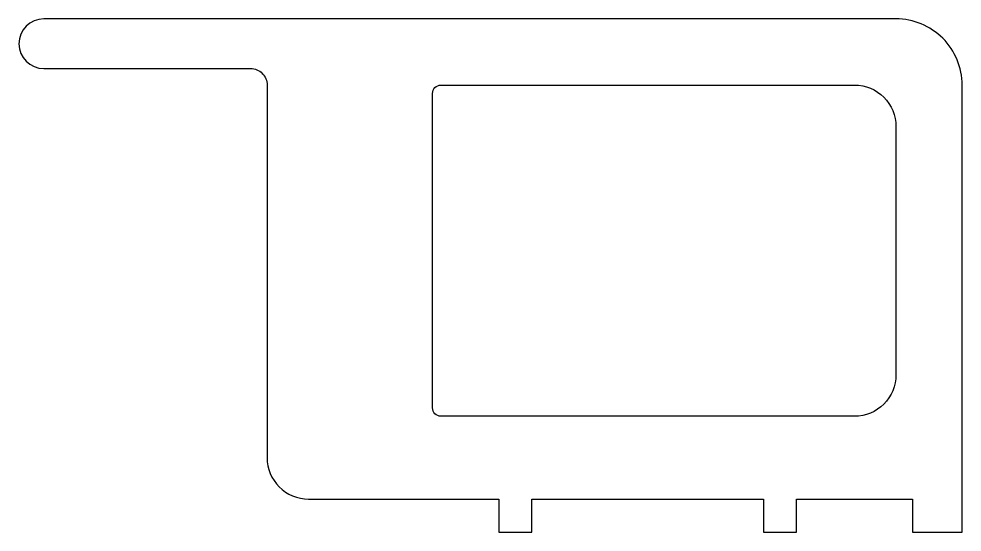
# Model space of a CAD drawing. Extents: x 217.9 to 274.9, y 231.7 to 262.7.
import ezdxf

# ---------------------------------------------------------------- set-up
doc = ezdxf.new("R2010")
doc.units = 0
doc.layers.add('ANA', color=220, linetype='CONTINUOUS')

msp = doc.modelspace()

# ---------------------------------------------------------------- linework, layer by layer
at = {"layer": 'ANA'}
for points in [[(248.856, 231.712), (248.856, 233.712), (262.856, 233.712), (262.856, 231.712), (264.856, 231.712), (264.856, 233.712), (271.856, 233.712), (271.856, 231.712), (274.856, 231.712), (274.856, 258.712, 0.414214), (270.856, 262.712), (219.356, 262.712, 1), (219.356, 259.712), (231.856, 259.712, -0.414214), (232.856, 258.712), (232.856, 236.212, 0.414214), (235.356, 233.712), (246.856, 233.712), (246.856, 231.712)], [(243.356, 258.712), (268.356, 258.712, -0.414214), (270.856, 256.212), (270.856, 241.212, -0.414214), (268.356, 238.712), (243.356, 238.712, -0.414214), (242.856, 239.212), (242.856, 258.212, -0.414214)]]:
    msp.add_lwpolyline(points, format="xyb", close=True, dxfattribs=at)

doc.saveas('drawing.dxf')
